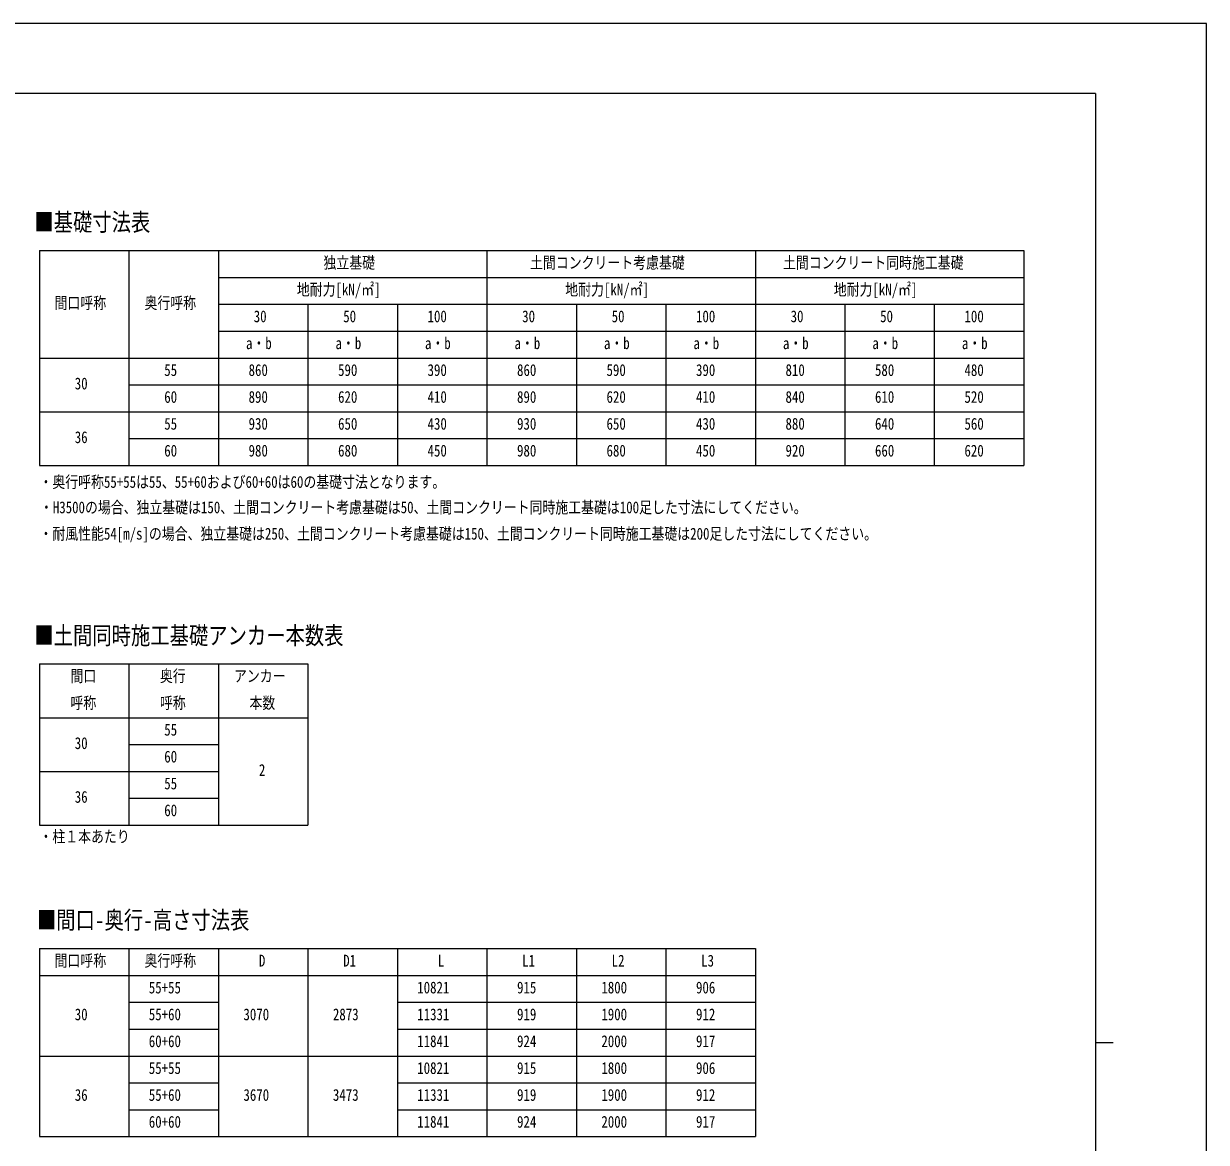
# Model space of a CAD drawing. Units: millimetres, scale not verified. Extents: x -16820 to 16820, y -11880 to 11880.
# Drawn here: x 3603 to 16820, y -616 to 11880 of the extents above; entities that cross this region are included whole.
import ezdxf
from ezdxf.enums import TextEntityAlignment as Align

# ---------------------------------------------------------------- set-up
doc = ezdxf.new("R2010")
doc.units = ezdxf.units.MM
doc.header["$LTSCALE"] = 50
doc.layers.add('0-1_TABLE1', color=7, linetype='Continuous', lineweight=18)
doc.layers.add('0-2_USER1', color=3, linetype='Continuous')
doc.layers.add('0-7_YKK_ZWAK', color=7, linetype='Continuous')
doc.styles.add('ＭＳ ゴシック', font='')
doc.styles.get('ＭＳ ゴシック').set_extended_font_data('MS Gothic')

msp = doc.modelspace()

# ---------------------------------------------------------------- linework, layer by layer
at = {"layer": '0-1_TABLE1'}
for p, q in [((3780.08, 9345), (14780.08, 9345)), ((3780.08, 9345), (3780.08, 6945)), ((4780.08, 9345), (4780.08, 6945)), ((5780.08, 9345), (5780.08, 6945)), ((8780.08, 9345), (8780.08, 6945)), ((11780.08, 9345), (11780.08, 6945)), ((5780.08, 9045), (14780.08, 9045)), ((5780.08, 8745), (14780.08, 8745)), ((6780.08, 8745), (6780.08, 6945)), ((7780.08, 8745), (7780.08, 6945)), ((9780.08, 8745), (9780.08, 6945)), ((10780.08, 8745), (10780.08, 6945)), ((12780.08, 8745), (12780.08, 6945)), ((13780.08, 8745), (13780.08, 6945)), ((5780.08, 8445), (14780.08, 8445)), ((3780.08, 8145), (14780.08, 8145)), ((4780.08, 7845), (14780.08, 7845)), ((3780.08, 7545), (14780.08, 7545)), ((4780.08, 7245), (14780.08, 7245)), ((3780.08, 4727.52), (6780.08, 4727.52)), ((3780.08, 4727.52), (3780.08, 2927.52)), ((5780.08, 4727.52), (5780.08, 2927.52)), ((6780.08, 4727.52), (6780.08, 2927.52)), ((3780.08, 4127.52), (6780.08, 4127.52)), ((4780.08, 3827.52), (5780.08, 3827.52)), ((3780.08, 3527.52), (5780.08, 3527.52)), ((4780.08, 3227.52), (5780.08, 3227.52)), ((3780.08, 1548), (11780.08, 1548)), ((3780.08, 1548), (3780.08, -552)), ((4780.08, 1548), (4780.08, -552)), ((5780.08, 1548), (5780.08, -552)), ((6780.08, 1548), (6780.08, -552)), ((7780.08, 1548), (7780.08, -552)), ((8780.08, 1548), (8780.08, -552)), ((9780.08, 1548), (9780.08, -552)), ((10780.08, 1548), (10780.08, -552)), ((11780.08, 1548), (11780.08, -552)), ((3780.08, 1248), (11780.08, 1248)), ((4780.08, 948), (5780.08, 948)), ((7780.08, 948), (11780.08, 948)), ((4780.08, 648), (5780.08, 648)), ((7780.08, 648), (11780.08, 648)), ((3780.08, 348), (11780.08, 348)), ((4780.08, 48), (5780.08, 48)), ((7780.08, 48), (11780.08, 48)), ((4780.08, -252), (5780.08, -252)), ((7780.08, -252), (11780.08, -252)), ((3780.08, -552), (11780.08, -552))]:
    msp.add_line(p, q, dxfattribs=at)
for points in [[(14780.08, 9345), (14780.08, 8745), (14780.08, 6945)], [(3780.08, 6945), (4780.08, 6945), (14780.08, 6945)], [(4780.08, 4727.52), (4780.08, 3827.52), (4780.08, 3527.52), (4780.08, 3227.52), (4780.08, 2927.52)], [(3780.08, 2927.52), (4780.08, 2927.52), (5780.08, 2927.52), (6780.08, 2927.52)]]:
    msp.add_lwpolyline(points, dxfattribs=at)
at = {"layer": '0-7_YKK_ZWAK'}
for p, q in [((15580.08, 11100), (-15619.92, 11100)), ((15580.08, 11100), (15580.08, -10100)), ((15580.08, 500), (15780.08, 500))]:
    msp.add_line(p, q, dxfattribs=at)
msp.add_lwpolyline([(-16820, -11880), (16820, -11880), (16820, 11880), (-16820, 11880)], close=True, dxfattribs=at)

# ---------------------------------------------------------------- texts
at = {"layer": '0-1_TABLE1', "style": 'ＭＳ ゴシック', "width": 0.8}
for s, p in [('独立基礎', (6953.68, 9105)), ('土間コンクリート考慮基礎', (9262.48, 9105)), ('土間コンクリート同時施工基礎', (12089.68, 9105)), ('地耐力[kN/㎡]', (6656.08, 8805)), ('地耐力[kN/㎡]', (9656.08, 8805)), ('地耐力[kN/㎡]', (12656.08, 8805)), ('間口呼称', (3948.88, 8655)), ('奥行呼称', (4953.68, 8655)), ('30', (6174.48, 8505)), ('50', (7174.48, 8505)), ('100', (8116.88, 8505)), ('30', (9174.48, 8505)), ('50', (10174.48, 8505)), ('100', (11116.88, 8505)), ('30', (12174.48, 8505)), ('50', (13174.48, 8505)), ('100', (14116.88, 8505)), ('a・b', (6088.08, 8205)), ('a・b', (7088.08, 8205)), ('a・b', (8088.08, 8205)), ('a・b', (9088.08, 8205)), ('a・b', (10088.08, 8205)), ('a・b', (11088.08, 8205)), ('a・b', (12088.08, 8205)), ('a・b', (13088.08, 8205)), ('a・b', (14088.08, 8205)), ('55', (5174.48, 7905)), ('860', (6116.88, 7905)), ('590', (7116.88, 7905)), ('390', (8116.88, 7905)), ('860', (9116.88, 7905)), ('590', (10116.88, 7905)), ('390', (11116.88, 7905)), ('810', (12116.88, 7905)), ('580', (13116.88, 7905)), ('480', (14116.88, 7905)), ('30', (4174.48, 7755)), ('60', (5174.48, 7605)), ('890', (6116.88, 7605)), ('620', (7116.88, 7605)), ('410', (8116.88, 7605)), ('890', (9116.88, 7605)), ('620', (10116.88, 7605)), ('410', (11116.88, 7605)), ('840', (12116.88, 7605)), ('610', (13116.88, 7605)), ('520', (14116.88, 7605)), ('55', (5174.48, 7305)), ('930', (6116.88, 7305)), ('650', (7116.88, 7305)), ('430', (8116.88, 7305)), ('930', (9116.88, 7305)), ('650', (10116.88, 7305)), ('430', (11116.88, 7305)), ('880', (12116.88, 7305)), ('640', (13116.88, 7305)), ('560', (14116.88, 7305)), ('36', (4174.48, 7155)), ('60', (5174.48, 7005)), ('980', (6116.88, 7005)), ('680', (7116.88, 7005)), ('450', (8116.88, 7005)), ('980', (9116.88, 7005)), ('680', (10116.88, 7005)), ('450', (11116.88, 7005)), ('920', (12116.88, 7005)), ('660', (13116.88, 7005)), ('620', (14116.88, 7005)), ('間口', (4126.48, 4487.52)), ('奥行', (5126.48, 4487.52)), ('アンカー', (5953.68, 4487.52)), ('呼称', (4126.48, 4187.52)), ('呼称', (5126.48, 4187.52)), ('本数', (6126.48, 4187.52)), ('55', (5174.48, 3887.52)), ('30', (4174.48, 3737.52)), ('60', (5174.48, 3587.52)), ('2', (6232.08, 3437.52)), ('55', (5174.48, 3287.52)), ('36', (4174.48, 3137.52)), ('60', (5174.48, 2987.52)), ('間口呼称', (3948.88, 1308)), ('奥行呼称', (4953.68, 1308)), ('D', (6232.08, 1308)), ('D1', (7174.48, 1308)), ('L', (8232.08, 1308)), ('L1', (9174.48, 1308)), ('L2', (10174.48, 1308)), ('L3', (11174.48, 1308)), ('55+55', (5001.68, 1008)), ('10821', (8001.68, 1008)), ('915', (9116.88, 1008)), ('1800', (10059.28, 1008)), ('906', (11116.88, 1008)), ('30', (4174.48, 708)), ('55+60', (5001.68, 708)), ('3070', (6059.28, 708)), ('2873', (7059.28, 708)), ('11331', (8001.68, 708)), ('919', (9116.88, 708)), ('1900', (10059.28, 708)), ('912', (11116.88, 708)), ('60+60', (5001.68, 408)), ('11841', (8001.68, 408)), ('924', (9116.88, 408)), ('2000', (10059.28, 408)), ('917', (11116.88, 408)), ('55+55', (5001.68, 108)), ('10821', (8001.68, 108)), ('915', (9116.88, 108)), ('1800', (10059.28, 108)), ('906', (11116.88, 108)), ('36', (4174.48, -192)), ('55+60', (5001.68, -192)), ('3670', (6059.28, -192)), ('3473', (7059.28, -192)), ('11331', (8001.68, -192)), ('919', (9116.88, -192)), ('1900', (10059.28, -192)), ('912', (11116.88, -192)), ('60+60', (5001.68, -492)), ('11841', (8001.68, -492)), ('924', (9116.88, -492)), ('2000', (10059.28, -492)), ('917', (11116.88, -492))]:
    msp.add_text(s, height=132, dxfattribs=at).set_placement(p, align=Align.BOTTOM_LEFT)
at = {"layer": '0-2_USER1', "style": 'ＭＳ ゴシック', "width": 0.8}
for s, height, p in [('■基礎寸法表', 197.9, (3722.81, 9505)), ('・奥行呼称55+55は55、55+60および60+60は60の基礎寸法となります。', 132, (3780.08, 6655.59)), ('・H3500の場合、独立基礎は150、土間コンクリート考慮基礎は50、土間コンクリート同時施工基礎は100足した寸法にしてください。', 132, (3785.25, 6371.43)), ('・耐風性能54[m/s]の場合、独立基礎は250、土間コンクリート考慮基礎は150、土間コンクリート同時施工基礎は200足した寸法にしてください。', 132, (3780.08, 6077.13)), ('■土間同時施工基礎アンカー本数表', 197.9, (3722.81, 4887.52)), ('・柱１本あたり', 132, (3780.08, 2694.83)), ('■間口-奥行-高さ寸法表', 197.9, (3751.28, 1709.07))]:
    msp.add_text(s, height=height, dxfattribs=at).set_placement(p, align=Align.BOTTOM_LEFT)

doc.saveas('drawing.dxf')
